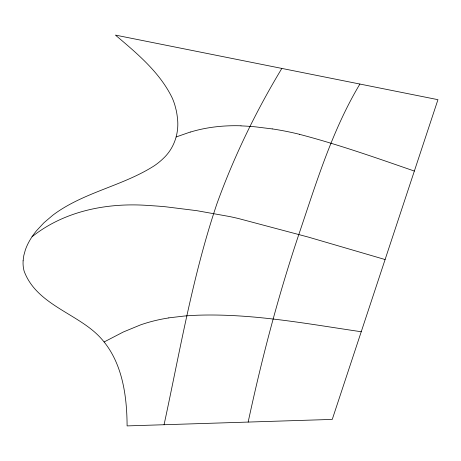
<?xml version="1.0" encoding="UTF-8"?>
<svg xmlns="http://www.w3.org/2000/svg" width="461" height="461" viewBox="0 0 461 461"><rect width="100%" height="100%" fill="white"/><g stroke="black" fill="none" stroke-linecap="round" stroke-linejoin="round"><path stroke-width="0.69" d="M164.058 424.731C180.049 350.786 192.617 275.718 216.877 203.889C233.871 156.711 255.947 111.326 281.844 68.418M248.156 422.074C261.975 357.799 278.628 294.095 299.731 231.808C316.73 181.438 332.404 129.944 359.897 84.046M32.022 236.775C64.961 210.475 108.542 202.293 149.762 205.583A391.908 285.371 32.2 0 1 165.764 206.799L196.864 210.683L229.532 216.532A304.087 221.43 32.2 0 1 238.349 218.497L308.248 237.069L385.102 259.543M104.123 341.964L123.358 331.983L140.628 324.855A163.096 128.158 19.8 0 1 168.83 317.911M176.194 136.952L190.358 132.007M168.812 317.86L184.561 316.01A273.742 215.172 19.9 0 1 198.564 315.186C253.256 313.52 307.349 323.858 361.24 331.741M241.005 125.882L244.618 126.043A285.872 193.608 39.3 0 1 255.567 126.856L272.221 128.919M299.662 134.376C338.518 144.529 376.43 157.933 414.353 171.066M190.399 132.071A218.203 147.779 39.3 0 1 240.97 125.795M272.209 128.896A295.086 199.884 39.3 0 1 299.656 134.341M23.102 260.811L23.05 263.45A103.932 57.06 -13.5 0 0 24.116 271.091C35.284 301.431 69.726 311.423 92.811 330.52A187.137 102.745 -13.5 0 1 99.063 336.259C121.992 359.822 126.931 394.391 127.098 425.901L332.254 419.412L437.95 99.674L115.434 35.099C136.917 53.349 159.719 72.152 172.253 98.014A207.243 113.781 -13.5 0 1 174.903 105.229L176.188 110.191A229.342 125.911 -13.5 0 1 177.404 117.809C179.358 132.52 174.419 148.004 163.511 158.238A63.497 34.863 -13.5 0 1 154.544 165.603C126.043 183.927 91.848 190.652 62.961 208.314A97.271 53.401 -13.5 0 0 52.761 215.252L43.899 222.796L36.5 230.748A114.708 62.978 -13.5 0 0 25.343 249.96L23.828 255.429L23.102 260.811"/></g></svg>
